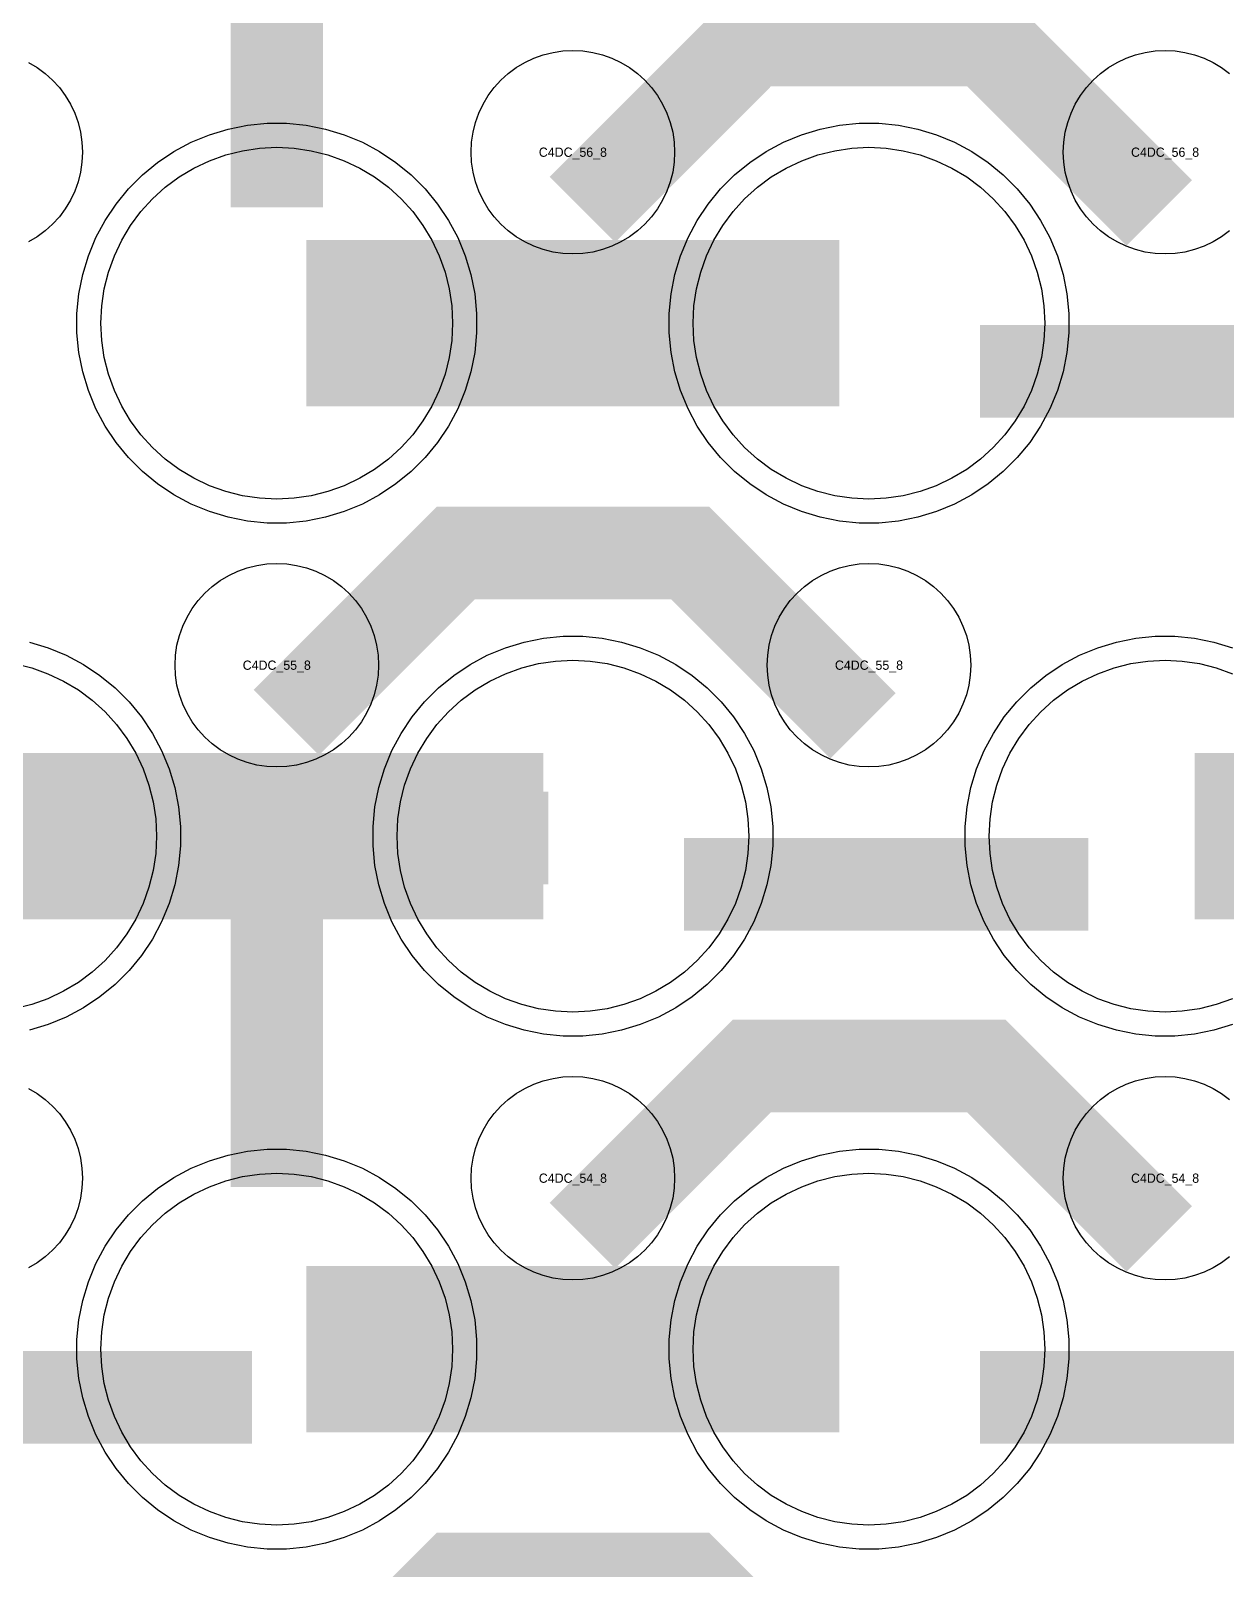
# Model space of a CAD drawing. Extents: x -11880 to 11880, y -14992 to 14992.
# Drawn here: x -9506.5 to -9183.5, y -7416.5 to -7001 of the extents above; entities that cross this region are included whole.
import ezdxf
from ezdxf.enums import TextEntityAlignment as Align

# ---------------------------------------------------------------- set-up
doc = ezdxf.new("R2010")
doc.units = 0
doc.header["$MEASUREMENT"] = 0
for name, color, linetype in [('GDS_775_DT_237', 138, 'CONTINUOUS'), ('RDL1_FS', 34, 'CONTINUOUS'), ('RDL_BS', 160, 'CONTINUOUS')]:
    doc.layers.add(name, color=color, linetype=linetype)

msp = doc.modelspace()

# ---------------------------------------------------------------- linework, layer by layer
at = {"layer": 'RDL1_FS', "color": 240, "true_color": 0xed1f24}
for points in [[(-9440, -7127.484), (-9444.657, -7127.255), (-9449.268, -7126.571), (-9453.791, -7125.439), (-9458.181, -7123.867), (-9462.395, -7121.875), (-9466.395, -7119.477), (-9470.14, -7116.699), (-9473.594, -7113.569), (-9476.724, -7110.115), (-9479.502, -7106.37), (-9481.9, -7102.37), (-9483.892, -7098.156), (-9485.464, -7093.766), (-9486.596, -7089.243), (-9487.28, -7084.632), (-9487.509, -7079.975), (-9487.28, -7075.318), (-9486.596, -7070.707), (-9485.464, -7066.184), (-9483.892, -7061.794), (-9481.9, -7057.58), (-9479.502, -7053.58), (-9476.724, -7049.835), (-9473.594, -7046.381), (-9470.14, -7043.251), (-9466.395, -7040.473), (-9462.395, -7038.075), (-9458.181, -7036.083), (-9453.791, -7034.511), (-9449.268, -7033.379), (-9444.657, -7032.695), (-9440, -7032.466), (-9435.343, -7032.695), (-9430.732, -7033.379), (-9426.209, -7034.511), (-9421.819, -7036.083), (-9417.605, -7038.075), (-9413.605, -7040.473), (-9409.86, -7043.251), (-9406.406, -7046.381), (-9403.276, -7049.835), (-9400.498, -7053.58), (-9398.1, -7057.58), (-9396.108, -7061.794), (-9394.536, -7066.184), (-9393.404, -7070.707), (-9392.72, -7075.318), (-9392.491, -7079.975), (-9392.72, -7084.632), (-9393.404, -7089.243), (-9394.536, -7093.766), (-9396.108, -7098.156), (-9398.1, -7102.37), (-9400.498, -7106.37), (-9403.276, -7110.115), (-9406.406, -7113.569), (-9409.86, -7116.699), (-9413.605, -7119.477), (-9417.605, -7121.875), (-9421.819, -7123.867), (-9426.209, -7125.439), (-9430.732, -7126.571), (-9435.343, -7127.255)], [(-9280, -7127.484), (-9284.657, -7127.255), (-9289.268, -7126.571), (-9293.791, -7125.439), (-9298.181, -7123.867), (-9302.395, -7121.875), (-9306.395, -7119.477), (-9310.14, -7116.699), (-9313.594, -7113.569), (-9316.724, -7110.115), (-9319.502, -7106.37), (-9321.9, -7102.37), (-9323.892, -7098.156), (-9325.464, -7093.766), (-9326.596, -7089.243), (-9327.28, -7084.632), (-9327.509, -7079.975), (-9327.28, -7075.318), (-9326.596, -7070.707), (-9325.464, -7066.184), (-9323.892, -7061.794), (-9321.9, -7057.58), (-9319.502, -7053.58), (-9316.724, -7049.835), (-9313.594, -7046.381), (-9310.14, -7043.251), (-9306.395, -7040.473), (-9302.395, -7038.075), (-9298.181, -7036.083), (-9293.791, -7034.511), (-9289.268, -7033.379), (-9284.657, -7032.695), (-9280, -7032.466), (-9275.343, -7032.695), (-9270.732, -7033.379), (-9266.209, -7034.511), (-9261.819, -7036.083), (-9257.605, -7038.075), (-9253.605, -7040.473), (-9249.86, -7043.251), (-9246.406, -7046.381), (-9243.276, -7049.835), (-9240.498, -7053.58), (-9238.1, -7057.58), (-9236.108, -7061.794), (-9234.536, -7066.184), (-9233.404, -7070.707), (-9232.72, -7075.318), (-9232.491, -7079.975), (-9232.72, -7084.632), (-9233.404, -7089.243), (-9234.536, -7093.766), (-9236.108, -7098.156), (-9238.1, -7102.37), (-9240.498, -7106.37), (-9243.276, -7110.115), (-9246.406, -7113.569), (-9249.86, -7116.699), (-9253.605, -7119.477), (-9257.605, -7121.875), (-9261.819, -7123.867), (-9266.209, -7125.439), (-9270.732, -7126.571), (-9275.343, -7127.255)], [(-9360, -7266.049), (-9364.657, -7265.82), (-9369.268, -7265.136), (-9373.791, -7264.004), (-9378.181, -7262.432), (-9382.395, -7260.44), (-9386.395, -7258.042), (-9390.14, -7255.264), (-9393.594, -7252.134), (-9396.724, -7248.68), (-9399.502, -7244.935), (-9401.9, -7240.935), (-9403.892, -7236.721), (-9405.464, -7232.331), (-9406.596, -7227.808), (-9407.28, -7223.197), (-9407.509, -7218.54), (-9407.28, -7213.883), (-9406.596, -7209.272), (-9405.464, -7204.749), (-9403.892, -7200.359), (-9401.9, -7196.145), (-9399.502, -7192.145), (-9396.724, -7188.4), (-9393.594, -7184.946), (-9390.14, -7181.816), (-9386.395, -7179.038), (-9382.395, -7176.64), (-9378.181, -7174.648), (-9373.791, -7173.076), (-9369.268, -7171.944), (-9364.657, -7171.26), (-9360, -7171.031), (-9355.343, -7171.26), (-9350.732, -7171.944), (-9346.209, -7173.076), (-9341.819, -7174.648), (-9337.605, -7176.64), (-9333.605, -7179.038), (-9329.86, -7181.816), (-9326.406, -7184.946), (-9323.276, -7188.4), (-9320.498, -7192.145), (-9318.1, -7196.145), (-9316.108, -7200.359), (-9314.536, -7204.749), (-9313.404, -7209.272), (-9312.72, -7213.883), (-9312.491, -7218.54), (-9312.72, -7223.197), (-9313.404, -7227.808), (-9314.536, -7232.331), (-9316.108, -7236.721), (-9318.1, -7240.935), (-9320.498, -7244.935), (-9323.276, -7248.68), (-9326.406, -7252.134), (-9329.86, -7255.264), (-9333.605, -7258.042), (-9337.605, -7260.44), (-9341.819, -7262.432), (-9346.209, -7264.004), (-9350.732, -7265.136), (-9355.343, -7265.82)], [(-9440, -7404.614), (-9444.657, -7404.385), (-9449.268, -7403.701), (-9453.791, -7402.569), (-9458.181, -7400.997), (-9462.395, -7399.005), (-9466.395, -7396.607), (-9470.14, -7393.829), (-9473.594, -7390.699), (-9476.724, -7387.245), (-9479.502, -7383.5), (-9481.9, -7379.5), (-9483.892, -7375.286), (-9485.464, -7370.896), (-9486.596, -7366.373), (-9487.28, -7361.762), (-9487.509, -7357.105), (-9487.28, -7352.448), (-9486.596, -7347.837), (-9485.464, -7343.314), (-9483.892, -7338.924), (-9481.9, -7334.71), (-9479.502, -7330.71), (-9476.724, -7326.965), (-9473.594, -7323.511), (-9470.14, -7320.381), (-9466.395, -7317.603), (-9462.395, -7315.205), (-9458.181, -7313.213), (-9453.791, -7311.641), (-9449.268, -7310.509), (-9444.657, -7309.825), (-9440, -7309.596), (-9435.343, -7309.825), (-9430.732, -7310.509), (-9426.209, -7311.641), (-9421.819, -7313.213), (-9417.605, -7315.205), (-9413.605, -7317.603), (-9409.86, -7320.381), (-9406.406, -7323.511), (-9403.276, -7326.965), (-9400.498, -7330.71), (-9398.1, -7334.71), (-9396.108, -7338.924), (-9394.536, -7343.314), (-9393.404, -7347.837), (-9392.72, -7352.448), (-9392.491, -7357.105), (-9392.72, -7361.762), (-9393.404, -7366.373), (-9394.536, -7370.896), (-9396.108, -7375.286), (-9398.1, -7379.5), (-9400.498, -7383.5), (-9403.276, -7387.245), (-9406.406, -7390.699), (-9409.86, -7393.829), (-9413.605, -7396.607), (-9417.605, -7399.005), (-9421.819, -7400.997), (-9426.209, -7402.569), (-9430.732, -7403.701), (-9435.343, -7404.385)], [(-9280, -7404.614), (-9284.657, -7404.385), (-9289.268, -7403.701), (-9293.791, -7402.569), (-9298.181, -7400.997), (-9302.395, -7399.005), (-9306.395, -7396.607), (-9310.14, -7393.829), (-9313.594, -7390.699), (-9316.724, -7387.245), (-9319.502, -7383.5), (-9321.9, -7379.5), (-9323.892, -7375.286), (-9325.464, -7370.896), (-9326.596, -7366.373), (-9327.28, -7361.762), (-9327.509, -7357.105), (-9327.28, -7352.448), (-9326.596, -7347.837), (-9325.464, -7343.314), (-9323.892, -7338.924), (-9321.9, -7334.71), (-9319.502, -7330.71), (-9316.724, -7326.965), (-9313.594, -7323.511), (-9310.14, -7320.381), (-9306.395, -7317.603), (-9302.395, -7315.205), (-9298.181, -7313.213), (-9293.791, -7311.641), (-9289.268, -7310.509), (-9284.657, -7309.825), (-9280, -7309.596), (-9275.343, -7309.825), (-9270.732, -7310.509), (-9266.209, -7311.641), (-9261.819, -7313.213), (-9257.605, -7315.205), (-9253.605, -7317.603), (-9249.86, -7320.381), (-9246.406, -7323.511), (-9243.276, -7326.965), (-9240.498, -7330.71), (-9238.1, -7334.71), (-9236.108, -7338.924), (-9234.536, -7343.314), (-9233.404, -7347.837), (-9232.72, -7352.448), (-9232.491, -7357.105), (-9232.72, -7361.762), (-9233.404, -7366.373), (-9234.536, -7370.896), (-9236.108, -7375.286), (-9238.1, -7379.5), (-9240.498, -7383.5), (-9243.276, -7387.245), (-9246.406, -7390.699), (-9249.86, -7393.829), (-9253.605, -7396.607), (-9257.605, -7399.005), (-9261.819, -7400.997), (-9266.209, -7402.569), (-9270.732, -7403.701), (-9275.343, -7404.385)]]:
    msp.add_lwpolyline(points, close=True, dxfattribs=at)
for points in [[(-9431.998, -7079.975, 45, 45, 0), (-9359.998, -7079.975, 45, 45, 0)], [(-9359.998, -7079.975, 45, 45, 0), (-9287.998, -7079.975, 45, 45, 0)], [(-9511.998, -7218.54, 45, 45, 0), (-9439.998, -7218.54, 45, 45, 0)], [(-9439.998, -7218.54, 45, 45, 0), (-9367.998, -7218.54, 45, 45, 0)], [(-9191.998, -7218.54, 45, 45, 0), (-9119.998, -7218.54, 45, 45, 0)], [(-9431.998, -7357.105, 45, 45, 0), (-9359.998, -7357.105, 45, 45, 0)], [(-9359.998, -7357.105, 45, 45, 0), (-9287.998, -7357.105, 45, 45, 0)]]:
    msp.add_lwpolyline(points, format="xyseb", dxfattribs=at)
for points in [[(-9510.732, -7171.944), (-9506.209, -7173.076), (-9501.819, -7174.648), (-9497.605, -7176.64), (-9493.605, -7179.038), (-9489.86, -7181.816), (-9486.406, -7184.946), (-9483.276, -7188.4), (-9480.498, -7192.145), (-9478.1, -7196.145), (-9476.108, -7200.359), (-9474.536, -7204.749), (-9473.404, -7209.272), (-9472.72, -7213.883), (-9472.491, -7218.54), (-9472.72, -7223.197), (-9473.404, -7227.808), (-9474.536, -7232.331), (-9476.108, -7236.721), (-9478.1, -7240.935), (-9480.498, -7244.935), (-9483.276, -7248.68), (-9486.406, -7252.134), (-9489.86, -7255.264), (-9493.605, -7258.042), (-9497.605, -7260.44), (-9501.819, -7262.432), (-9506.209, -7264.004), (-9510.732, -7265.136)], [(-9181.819, -7262.432), (-9186.209, -7264.004), (-9190.732, -7265.136), (-9195.343, -7265.82), (-9200, -7266.049), (-9204.657, -7265.82), (-9209.268, -7265.136), (-9213.791, -7264.004), (-9218.181, -7262.432), (-9222.395, -7260.44), (-9226.395, -7258.042), (-9230.14, -7255.264), (-9233.594, -7252.134), (-9236.724, -7248.68), (-9239.502, -7244.935), (-9241.9, -7240.935), (-9243.892, -7236.721), (-9245.464, -7232.331), (-9246.596, -7227.808), (-9247.28, -7223.197), (-9247.509, -7218.54), (-9247.28, -7213.883), (-9246.596, -7209.272), (-9245.464, -7204.749), (-9243.892, -7200.359), (-9241.9, -7196.145), (-9239.502, -7192.145), (-9236.724, -7188.4), (-9233.594, -7184.946), (-9230.14, -7181.816), (-9226.395, -7179.038), (-9222.395, -7176.64), (-9218.181, -7174.648), (-9213.791, -7173.076), (-9209.268, -7171.944), (-9204.657, -7171.26), (-9200, -7171.031), (-9195.343, -7171.26), (-9190.732, -7171.944), (-9186.209, -7173.076), (-9181.819, -7174.648)]]:
    msp.add_lwpolyline(points, dxfattribs=at)
at = {"layer": 'RDL_BS', "color": 240, "true_color": 0xed1f24}
for points in [[(-9440, -7048.705, 25, 25, 0), (-9440, -6941.928, 25, 25, 0)], [(-9249.984, -7092.988, 25, 25, 0), (-9140.719, -7092.988, 25, 25, 0)], [(-9440, -7313.34, 25, 25, 0), (-9440, -7206.563, 25, 25, 0)], [(-9452.5, -7219.063, 25, 25, 0), (-9366.667, -7219.063, 25, 25, 0)], [(-9412.944, -7219.063, 25, 25, 0), (-9371.74, -7219.063, 25, 25, 0)], [(-9329.984, -7231.553, 25, 25, 0), (-9220.719, -7231.553, 25, 25, 0)], [(-9440, -7237.032, 25, 25, 0), (-9440, -7282.652, 25, 25, 0)], [(-9532.5, -7370.123, 25, 25, 0), (-9446.667, -7370.123, 25, 25, 0)], [(-9492.944, -7370.123, 25, 25, 0), (-9451.74, -7370.123, 25, 25, 0)], [(-9249.984, -7370.118, 25, 25, 0), (-9140.719, -7370.118, 25, 25, 0)]]:
    msp.add_lwpolyline(points, format="xyseb", dxfattribs=at)
at = {"layer": 'RDL_BS'}
for points in [[(-9357.438, -7049.289, 25, 25, 0), (-9311.623, -7003.474, 25, 25, 0), (-9278.07, -7003.474, 25, 25, 0)], [(-9201.599, -7050.188, 25, 25, 0), (-9248.313, -7003.474, 25, 25, 0), (-9278.071, -7003.474, 25, 25, 0)], [(-9437.438, -7187.854, 25, 25, 0), (-9391.623, -7142.039, 25, 25, 0), (-9358.07, -7142.039, 25, 25, 0)], [(-9281.599, -7188.753, 25, 25, 0), (-9328.313, -7142.039, 25, 25, 0), (-9358.071, -7142.039, 25, 25, 0)], [(-9357.438, -7326.419, 25, 25, 0), (-9311.623, -7280.604, 25, 25, 0), (-9278.07, -7280.604, 25, 25, 0)], [(-9201.599, -7327.318, 25, 25, 0), (-9248.313, -7280.604, 25, 25, 0), (-9278.071, -7280.604, 25, 25, 0)], [(-9437.438, -7464.984, 25, 25, 0), (-9391.623, -7419.169, 25, 25, 0), (-9358.07, -7419.169, 25, 25, 0)], [(-9281.599, -7465.883, 25, 25, 0), (-9328.313, -7419.169, 25, 25, 0), (-9358.071, -7419.169, 25, 25, 0)]]:
    msp.add_lwpolyline(points, format="xyseb", dxfattribs=at)
for points in [[(-9507.044, -7009.537), (-9504.72, -7010.93), (-9502.557, -7012.533), (-9500.558, -7014.345), (-9498.746, -7016.344), (-9497.143, -7018.507), (-9495.75, -7020.831), (-9494.598, -7023.268), (-9493.691, -7025.803), (-9493.034, -7028.422), (-9492.638, -7031.094), (-9492.506, -7033.787), (-9492.638, -7036.48), (-9493.034, -7039.152), (-9493.691, -7041.771), (-9494.598, -7044.306), (-9495.75, -7046.743), (-9497.143, -7049.067), (-9498.746, -7051.23), (-9500.558, -7053.229), (-9502.557, -7055.041), (-9504.72, -7056.644), (-9507.044, -7058.037)], [(-9182.557, -7055.041), (-9184.72, -7056.644), (-9187.044, -7058.037), (-9189.481, -7059.189), (-9192.016, -7060.096), (-9194.635, -7060.753), (-9197.307, -7061.149), (-9200, -7061.281), (-9202.693, -7061.149), (-9205.365, -7060.753), (-9207.984, -7060.096), (-9210.519, -7059.189), (-9212.956, -7058.037), (-9215.28, -7056.644), (-9217.443, -7055.041), (-9219.442, -7053.229), (-9221.254, -7051.23), (-9222.857, -7049.067), (-9224.25, -7046.743), (-9225.402, -7044.306), (-9226.309, -7041.771), (-9226.966, -7039.152), (-9227.362, -7036.48), (-9227.494, -7033.787), (-9227.362, -7031.094), (-9226.966, -7028.422), (-9226.309, -7025.803), (-9225.402, -7023.268), (-9224.25, -7020.831), (-9222.857, -7018.507), (-9221.254, -7016.344), (-9219.442, -7014.345), (-9217.443, -7012.533), (-9215.28, -7010.93), (-9212.956, -7009.537), (-9210.519, -7008.385), (-9207.984, -7007.478), (-9205.365, -7006.821), (-9202.693, -7006.425), (-9200, -7006.293), (-9197.307, -7006.425), (-9194.635, -7006.821), (-9192.016, -7007.478), (-9189.481, -7008.385), (-9187.044, -7009.537), (-9184.72, -7010.93), (-9182.557, -7012.533)], [(-9182.557, -7332.171), (-9184.72, -7333.774), (-9187.044, -7335.167), (-9189.481, -7336.319), (-9192.016, -7337.226), (-9194.635, -7337.883), (-9197.307, -7338.279), (-9200, -7338.411), (-9202.693, -7338.279), (-9205.365, -7337.883), (-9207.984, -7337.226), (-9210.519, -7336.319), (-9212.956, -7335.167), (-9215.28, -7333.774), (-9217.443, -7332.171), (-9219.442, -7330.359), (-9221.254, -7328.36), (-9222.857, -7326.197), (-9224.25, -7323.873), (-9225.402, -7321.436), (-9226.309, -7318.901), (-9226.966, -7316.282), (-9227.362, -7313.61), (-9227.494, -7310.917), (-9227.362, -7308.224), (-9226.966, -7305.552), (-9226.309, -7302.933), (-9225.402, -7300.398), (-9224.25, -7297.961), (-9222.857, -7295.637), (-9221.254, -7293.474), (-9219.442, -7291.475), (-9217.443, -7289.663), (-9215.28, -7288.06), (-9212.956, -7286.667), (-9210.519, -7285.515), (-9207.984, -7284.608), (-9205.365, -7283.951), (-9202.693, -7283.555), (-9200, -7283.423), (-9197.307, -7283.555), (-9194.635, -7283.951), (-9192.016, -7284.608), (-9189.481, -7285.515), (-9187.044, -7286.667), (-9184.72, -7288.06), (-9182.557, -7289.663)], [(-9507.044, -7286.667), (-9504.72, -7288.06), (-9502.557, -7289.663), (-9500.558, -7291.475), (-9498.746, -7293.474), (-9497.143, -7295.637), (-9495.75, -7297.961), (-9494.598, -7300.398), (-9493.691, -7302.933), (-9493.034, -7305.552), (-9492.638, -7308.224), (-9492.506, -7310.917), (-9492.638, -7313.61), (-9493.034, -7316.282), (-9493.691, -7318.901), (-9494.598, -7321.436), (-9495.75, -7323.873), (-9497.143, -7326.197), (-9498.746, -7328.36), (-9500.558, -7330.359), (-9502.557, -7332.171), (-9504.72, -7333.774), (-9507.044, -7335.167)]]:
    msp.add_lwpolyline(points, dxfattribs=at)
for points in [[(-9360, -7061.281), (-9362.693, -7061.149), (-9365.365, -7060.753), (-9367.984, -7060.096), (-9370.519, -7059.189), (-9372.956, -7058.037), (-9375.28, -7056.644), (-9377.443, -7055.041), (-9379.442, -7053.229), (-9381.254, -7051.23), (-9382.857, -7049.067), (-9384.25, -7046.743), (-9385.402, -7044.306), (-9386.309, -7041.771), (-9386.966, -7039.152), (-9387.362, -7036.48), (-9387.494, -7033.787), (-9387.362, -7031.094), (-9386.966, -7028.422), (-9386.309, -7025.803), (-9385.402, -7023.268), (-9384.25, -7020.831), (-9382.857, -7018.507), (-9381.254, -7016.344), (-9379.442, -7014.345), (-9377.443, -7012.533), (-9375.28, -7010.93), (-9372.956, -7009.537), (-9370.519, -7008.385), (-9367.984, -7007.478), (-9365.365, -7006.821), (-9362.693, -7006.425), (-9360, -7006.293), (-9357.307, -7006.425), (-9354.635, -7006.821), (-9352.016, -7007.478), (-9349.481, -7008.385), (-9347.044, -7009.537), (-9344.72, -7010.93), (-9342.557, -7012.533), (-9340.558, -7014.345), (-9338.746, -7016.344), (-9337.143, -7018.507), (-9335.75, -7020.831), (-9334.598, -7023.268), (-9333.691, -7025.803), (-9333.034, -7028.422), (-9332.638, -7031.094), (-9332.506, -7033.787), (-9332.638, -7036.48), (-9333.034, -7039.152), (-9333.691, -7041.771), (-9334.598, -7044.306), (-9335.75, -7046.743), (-9337.143, -7049.067), (-9338.746, -7051.23), (-9340.558, -7053.229), (-9342.557, -7055.041), (-9344.72, -7056.644), (-9347.044, -7058.037), (-9349.481, -7059.189), (-9352.016, -7060.096), (-9354.635, -7060.753), (-9357.307, -7061.149)], [(-9440, -7199.846), (-9442.693, -7199.714), (-9445.365, -7199.318), (-9447.984, -7198.661), (-9450.519, -7197.754), (-9452.956, -7196.602), (-9455.28, -7195.209), (-9457.443, -7193.606), (-9459.442, -7191.794), (-9461.254, -7189.795), (-9462.857, -7187.632), (-9464.25, -7185.308), (-9465.402, -7182.871), (-9466.309, -7180.336), (-9466.966, -7177.717), (-9467.362, -7175.045), (-9467.494, -7172.352), (-9467.362, -7169.659), (-9466.966, -7166.987), (-9466.309, -7164.368), (-9465.402, -7161.833), (-9464.25, -7159.396), (-9462.857, -7157.072), (-9461.254, -7154.909), (-9459.442, -7152.91), (-9457.443, -7151.098), (-9455.28, -7149.495), (-9452.956, -7148.102), (-9450.519, -7146.95), (-9447.984, -7146.043), (-9445.365, -7145.386), (-9442.693, -7144.99), (-9440, -7144.858), (-9437.307, -7144.99), (-9434.635, -7145.386), (-9432.016, -7146.043), (-9429.481, -7146.95), (-9427.044, -7148.102), (-9424.72, -7149.495), (-9422.557, -7151.098), (-9420.558, -7152.91), (-9418.746, -7154.909), (-9417.143, -7157.072), (-9415.75, -7159.396), (-9414.598, -7161.833), (-9413.691, -7164.368), (-9413.034, -7166.987), (-9412.638, -7169.659), (-9412.506, -7172.352), (-9412.638, -7175.045), (-9413.034, -7177.717), (-9413.691, -7180.336), (-9414.598, -7182.871), (-9415.75, -7185.308), (-9417.143, -7187.632), (-9418.746, -7189.795), (-9420.558, -7191.794), (-9422.557, -7193.606), (-9424.72, -7195.209), (-9427.044, -7196.602), (-9429.481, -7197.754), (-9432.016, -7198.661), (-9434.635, -7199.318), (-9437.307, -7199.714)], [(-9280, -7199.846), (-9282.693, -7199.714), (-9285.365, -7199.318), (-9287.984, -7198.661), (-9290.519, -7197.754), (-9292.956, -7196.602), (-9295.28, -7195.209), (-9297.443, -7193.606), (-9299.442, -7191.794), (-9301.254, -7189.795), (-9302.857, -7187.632), (-9304.25, -7185.308), (-9305.402, -7182.871), (-9306.309, -7180.336), (-9306.966, -7177.717), (-9307.362, -7175.045), (-9307.494, -7172.352), (-9307.362, -7169.659), (-9306.966, -7166.987), (-9306.309, -7164.368), (-9305.402, -7161.833), (-9304.25, -7159.396), (-9302.857, -7157.072), (-9301.254, -7154.909), (-9299.442, -7152.91), (-9297.443, -7151.098), (-9295.28, -7149.495), (-9292.956, -7148.102), (-9290.519, -7146.95), (-9287.984, -7146.043), (-9285.365, -7145.386), (-9282.693, -7144.99), (-9280, -7144.858), (-9277.307, -7144.99), (-9274.635, -7145.386), (-9272.016, -7146.043), (-9269.481, -7146.95), (-9267.044, -7148.102), (-9264.72, -7149.495), (-9262.557, -7151.098), (-9260.558, -7152.91), (-9258.746, -7154.909), (-9257.143, -7157.072), (-9255.75, -7159.396), (-9254.598, -7161.833), (-9253.691, -7164.368), (-9253.034, -7166.987), (-9252.638, -7169.659), (-9252.506, -7172.352), (-9252.638, -7175.045), (-9253.034, -7177.717), (-9253.691, -7180.336), (-9254.598, -7182.871), (-9255.75, -7185.308), (-9257.143, -7187.632), (-9258.746, -7189.795), (-9260.558, -7191.794), (-9262.557, -7193.606), (-9264.72, -7195.209), (-9267.044, -7196.602), (-9269.481, -7197.754), (-9272.016, -7198.661), (-9274.635, -7199.318), (-9277.307, -7199.714)], [(-9360, -7338.411), (-9362.693, -7338.279), (-9365.365, -7337.883), (-9367.984, -7337.226), (-9370.519, -7336.319), (-9372.956, -7335.167), (-9375.28, -7333.774), (-9377.443, -7332.171), (-9379.442, -7330.359), (-9381.254, -7328.36), (-9382.857, -7326.197), (-9384.25, -7323.873), (-9385.402, -7321.436), (-9386.309, -7318.901), (-9386.966, -7316.282), (-9387.362, -7313.61), (-9387.494, -7310.917), (-9387.362, -7308.224), (-9386.966, -7305.552), (-9386.309, -7302.933), (-9385.402, -7300.398), (-9384.25, -7297.961), (-9382.857, -7295.637), (-9381.254, -7293.474), (-9379.442, -7291.475), (-9377.443, -7289.663), (-9375.28, -7288.06), (-9372.956, -7286.667), (-9370.519, -7285.515), (-9367.984, -7284.608), (-9365.365, -7283.951), (-9362.693, -7283.555), (-9360, -7283.423), (-9357.307, -7283.555), (-9354.635, -7283.951), (-9352.016, -7284.608), (-9349.481, -7285.515), (-9347.044, -7286.667), (-9344.72, -7288.06), (-9342.557, -7289.663), (-9340.558, -7291.475), (-9338.746, -7293.474), (-9337.143, -7295.637), (-9335.75, -7297.961), (-9334.598, -7300.398), (-9333.691, -7302.933), (-9333.034, -7305.552), (-9332.638, -7308.224), (-9332.506, -7310.917), (-9332.638, -7313.61), (-9333.034, -7316.282), (-9333.691, -7318.901), (-9334.598, -7321.436), (-9335.75, -7323.873), (-9337.143, -7326.197), (-9338.746, -7328.36), (-9340.558, -7330.359), (-9342.557, -7332.171), (-9344.72, -7333.774), (-9347.044, -7335.167), (-9349.481, -7336.319), (-9352.016, -7337.226), (-9354.635, -7337.883), (-9357.307, -7338.279)]]:
    msp.add_lwpolyline(points, close=True, dxfattribs=at)
at = {"layer": 'RDL_BS', "color": 240, "true_color": 0xed1f24}
for points in [[(-9442.644, -7133.975), (-9447.938, -7133.458), (-9453.165, -7132.412), (-9458.205, -7130.881), (-9463.115, -7128.85), (-9467.777, -7126.358), (-9472.191, -7123.411), (-9476.292, -7120.049), (-9480.074, -7116.267), (-9483.436, -7112.166), (-9486.383, -7107.752), (-9488.875, -7103.09), (-9490.906, -7098.18), (-9492.437, -7093.14), (-9493.483, -7087.913), (-9494, -7082.619), (-9494, -7077.331), (-9493.483, -7072.037), (-9492.437, -7066.81), (-9490.906, -7061.77), (-9488.875, -7056.86), (-9486.383, -7052.198), (-9483.436, -7047.784), (-9480.074, -7043.683), (-9476.292, -7039.901), (-9472.191, -7036.539), (-9467.777, -7033.592), (-9463.115, -7031.1), (-9458.205, -7029.069), (-9453.165, -7027.538), (-9447.938, -7026.492), (-9442.644, -7025.975), (-9437.356, -7025.975), (-9432.062, -7026.492), (-9426.835, -7027.538), (-9421.795, -7029.069), (-9416.885, -7031.1), (-9412.223, -7033.592), (-9407.809, -7036.539), (-9403.708, -7039.901), (-9399.926, -7043.683), (-9396.564, -7047.784), (-9393.617, -7052.198), (-9391.125, -7056.86), (-9389.094, -7061.77), (-9387.563, -7066.81), (-9386.517, -7072.037), (-9386, -7077.331), (-9386, -7082.619), (-9386.517, -7087.913), (-9387.563, -7093.14), (-9389.094, -7098.18), (-9391.125, -7103.09), (-9393.617, -7107.752), (-9396.564, -7112.166), (-9399.926, -7116.267), (-9403.708, -7120.049), (-9407.809, -7123.411), (-9412.223, -7126.358), (-9416.885, -7128.85), (-9421.795, -7130.881), (-9426.835, -7132.412), (-9432.062, -7133.458), (-9437.356, -7133.975)], [(-9282.644, -7133.975), (-9287.938, -7133.458), (-9293.165, -7132.412), (-9298.205, -7130.881), (-9303.115, -7128.85), (-9307.777, -7126.358), (-9312.191, -7123.411), (-9316.292, -7120.049), (-9320.074, -7116.267), (-9323.436, -7112.166), (-9326.383, -7107.752), (-9328.875, -7103.09), (-9330.906, -7098.18), (-9332.437, -7093.14), (-9333.483, -7087.913), (-9334, -7082.619), (-9334, -7077.331), (-9333.483, -7072.037), (-9332.437, -7066.81), (-9330.906, -7061.77), (-9328.875, -7056.86), (-9326.383, -7052.198), (-9323.436, -7047.784), (-9320.074, -7043.683), (-9316.292, -7039.901), (-9312.191, -7036.539), (-9307.777, -7033.592), (-9303.115, -7031.1), (-9298.205, -7029.069), (-9293.165, -7027.538), (-9287.938, -7026.492), (-9282.644, -7025.975), (-9277.356, -7025.975), (-9272.062, -7026.492), (-9266.835, -7027.538), (-9261.795, -7029.069), (-9256.885, -7031.1), (-9252.223, -7033.592), (-9247.809, -7036.539), (-9243.708, -7039.901), (-9239.926, -7043.683), (-9236.564, -7047.784), (-9233.617, -7052.198), (-9231.125, -7056.86), (-9229.094, -7061.77), (-9227.563, -7066.81), (-9226.517, -7072.037), (-9226, -7077.331), (-9226, -7082.619), (-9226.517, -7087.913), (-9227.563, -7093.14), (-9229.094, -7098.18), (-9231.125, -7103.09), (-9233.617, -7107.752), (-9236.564, -7112.166), (-9239.926, -7116.267), (-9243.708, -7120.049), (-9247.809, -7123.411), (-9252.223, -7126.358), (-9256.885, -7128.85), (-9261.795, -7130.881), (-9266.835, -7132.412), (-9272.062, -7133.458), (-9277.356, -7133.975)], [(-9362.644, -7272.54), (-9367.938, -7272.023), (-9373.165, -7270.977), (-9378.205, -7269.446), (-9383.115, -7267.415), (-9387.777, -7264.923), (-9392.191, -7261.976), (-9396.292, -7258.614), (-9400.074, -7254.832), (-9403.436, -7250.731), (-9406.383, -7246.317), (-9408.875, -7241.655), (-9410.906, -7236.745), (-9412.437, -7231.705), (-9413.483, -7226.478), (-9414, -7221.184), (-9414, -7215.896), (-9413.483, -7210.602), (-9412.437, -7205.375), (-9410.906, -7200.335), (-9408.875, -7195.425), (-9406.383, -7190.763), (-9403.436, -7186.349), (-9400.074, -7182.248), (-9396.292, -7178.466), (-9392.191, -7175.104), (-9387.777, -7172.157), (-9383.115, -7169.665), (-9378.205, -7167.634), (-9373.165, -7166.103), (-9367.938, -7165.057), (-9362.644, -7164.54), (-9357.356, -7164.54), (-9352.062, -7165.057), (-9346.835, -7166.103), (-9341.795, -7167.634), (-9336.885, -7169.665), (-9332.223, -7172.157), (-9327.809, -7175.104), (-9323.708, -7178.466), (-9319.926, -7182.248), (-9316.564, -7186.349), (-9313.617, -7190.763), (-9311.125, -7195.425), (-9309.094, -7200.335), (-9307.563, -7205.375), (-9306.517, -7210.602), (-9306, -7215.896), (-9306, -7221.184), (-9306.517, -7226.478), (-9307.563, -7231.705), (-9309.094, -7236.745), (-9311.125, -7241.655), (-9313.617, -7246.317), (-9316.564, -7250.731), (-9319.926, -7254.832), (-9323.708, -7258.614), (-9327.809, -7261.976), (-9332.223, -7264.923), (-9336.885, -7267.415), (-9341.795, -7269.446), (-9346.835, -7270.977), (-9352.062, -7272.023), (-9357.356, -7272.54)], [(-9442.644, -7411.105), (-9447.938, -7410.588), (-9453.165, -7409.542), (-9458.205, -7408.011), (-9463.115, -7405.98), (-9467.777, -7403.488), (-9472.191, -7400.541), (-9476.292, -7397.179), (-9480.074, -7393.397), (-9483.436, -7389.296), (-9486.383, -7384.882), (-9488.875, -7380.22), (-9490.906, -7375.31), (-9492.437, -7370.27), (-9493.483, -7365.043), (-9494, -7359.749), (-9494, -7354.461), (-9493.483, -7349.167), (-9492.437, -7343.94), (-9490.906, -7338.9), (-9488.875, -7333.99), (-9486.383, -7329.328), (-9483.436, -7324.914), (-9480.074, -7320.813), (-9476.292, -7317.031), (-9472.191, -7313.669), (-9467.777, -7310.722), (-9463.115, -7308.23), (-9458.205, -7306.199), (-9453.165, -7304.668), (-9447.938, -7303.622), (-9442.644, -7303.105), (-9437.356, -7303.105), (-9432.062, -7303.622), (-9426.835, -7304.668), (-9421.795, -7306.199), (-9416.885, -7308.23), (-9412.223, -7310.722), (-9407.809, -7313.669), (-9403.708, -7317.031), (-9399.926, -7320.813), (-9396.564, -7324.914), (-9393.617, -7329.328), (-9391.125, -7333.99), (-9389.094, -7338.9), (-9387.563, -7343.94), (-9386.517, -7349.167), (-9386, -7354.461), (-9386, -7359.749), (-9386.517, -7365.043), (-9387.563, -7370.27), (-9389.094, -7375.31), (-9391.125, -7380.22), (-9393.617, -7384.882), (-9396.564, -7389.296), (-9399.926, -7393.397), (-9403.708, -7397.179), (-9407.809, -7400.541), (-9412.223, -7403.488), (-9416.885, -7405.98), (-9421.795, -7408.011), (-9426.835, -7409.542), (-9432.062, -7410.588), (-9437.356, -7411.105)], [(-9282.644, -7411.105), (-9287.938, -7410.588), (-9293.165, -7409.542), (-9298.205, -7408.011), (-9303.115, -7405.98), (-9307.777, -7403.488), (-9312.191, -7400.541), (-9316.292, -7397.179), (-9320.074, -7393.397), (-9323.436, -7389.296), (-9326.383, -7384.882), (-9328.875, -7380.22), (-9330.906, -7375.31), (-9332.437, -7370.27), (-9333.483, -7365.043), (-9334, -7359.749), (-9334, -7354.461), (-9333.483, -7349.167), (-9332.437, -7343.94), (-9330.906, -7338.9), (-9328.875, -7333.99), (-9326.383, -7329.328), (-9323.436, -7324.914), (-9320.074, -7320.813), (-9316.292, -7317.031), (-9312.191, -7313.669), (-9307.777, -7310.722), (-9303.115, -7308.23), (-9298.205, -7306.199), (-9293.165, -7304.668), (-9287.938, -7303.622), (-9282.644, -7303.105), (-9277.356, -7303.105), (-9272.062, -7303.622), (-9266.835, -7304.668), (-9261.795, -7306.199), (-9256.885, -7308.23), (-9252.223, -7310.722), (-9247.809, -7313.669), (-9243.708, -7317.031), (-9239.926, -7320.813), (-9236.564, -7324.914), (-9233.617, -7329.328), (-9231.125, -7333.99), (-9229.094, -7338.9), (-9227.563, -7343.94), (-9226.517, -7349.167), (-9226, -7354.461), (-9226, -7359.749), (-9226.517, -7365.043), (-9227.563, -7370.27), (-9229.094, -7375.31), (-9231.125, -7380.22), (-9233.617, -7384.882), (-9236.564, -7389.296), (-9239.926, -7393.397), (-9243.708, -7397.179), (-9247.809, -7400.541), (-9252.223, -7403.488), (-9256.885, -7405.98), (-9261.795, -7408.011), (-9266.835, -7409.542), (-9272.062, -7410.588), (-9277.356, -7411.105)]]:
    msp.add_lwpolyline(points, close=True, dxfattribs=at)
for points in [[(-9506.835, -7166.103), (-9501.795, -7167.634), (-9496.885, -7169.665), (-9492.223, -7172.157), (-9487.809, -7175.104), (-9483.708, -7178.466), (-9479.926, -7182.248), (-9476.564, -7186.349), (-9473.617, -7190.763), (-9471.125, -7195.425), (-9469.094, -7200.335), (-9467.563, -7205.375), (-9466.517, -7210.602), (-9466, -7215.896), (-9466, -7221.184), (-9466.517, -7226.478), (-9467.563, -7231.705), (-9469.094, -7236.745), (-9471.125, -7241.655), (-9473.617, -7246.317), (-9476.564, -7250.731), (-9479.926, -7254.832), (-9483.708, -7258.614), (-9487.809, -7261.976), (-9492.223, -7264.923), (-9496.885, -7267.415), (-9501.795, -7269.446), (-9506.835, -7270.977)], [(-9181.795, -7269.446), (-9186.835, -7270.977), (-9192.062, -7272.023), (-9197.356, -7272.54), (-9202.644, -7272.54), (-9207.938, -7272.023), (-9213.165, -7270.977), (-9218.205, -7269.446), (-9223.115, -7267.415), (-9227.777, -7264.923), (-9232.191, -7261.976), (-9236.292, -7258.614), (-9240.074, -7254.832), (-9243.436, -7250.731), (-9246.383, -7246.317), (-9248.875, -7241.655), (-9250.906, -7236.745), (-9252.437, -7231.705), (-9253.483, -7226.478), (-9254, -7221.184), (-9254, -7215.896), (-9253.483, -7210.602), (-9252.437, -7205.375), (-9250.906, -7200.335), (-9248.875, -7195.425), (-9246.383, -7190.763), (-9243.436, -7186.349), (-9240.074, -7182.248), (-9236.292, -7178.466), (-9232.191, -7175.104), (-9227.777, -7172.157), (-9223.115, -7169.665), (-9218.205, -7167.634), (-9213.165, -7166.103), (-9207.938, -7165.057), (-9202.644, -7164.54), (-9197.356, -7164.54), (-9192.062, -7165.057), (-9186.835, -7166.103), (-9181.795, -7167.634)]]:
    msp.add_lwpolyline(points, dxfattribs=at)

# ---------------------------------------------------------------- texts
at = {"layer": 'GDS_775_DT_237'}
for s, p in [('C4DC_56_8', (-9360, -7033.787)), ('C4DC_56_8', (-9360, -7033.787)), ('C4DC_56_8', (-9200, -7033.787)), ('C4DC_56_8', (-9200, -7033.787)), ('C4DC_55_8', (-9440, -7172.352)), ('C4DC_55_8', (-9440, -7172.352)), ('C4DC_55_8', (-9280, -7172.352)), ('C4DC_55_8', (-9280, -7172.352)), ('C4DC_54_8', (-9360, -7310.917)), ('C4DC_54_8', (-9360, -7310.917)), ('C4DC_54_8', (-9200, -7310.917)), ('C4DC_54_8', (-9200, -7310.917))]:
    msp.add_text(s, height=2.5, dxfattribs=at).set_placement(p, align=Align.MIDDLE_CENTER)

doc.saveas('drawing.dxf')
